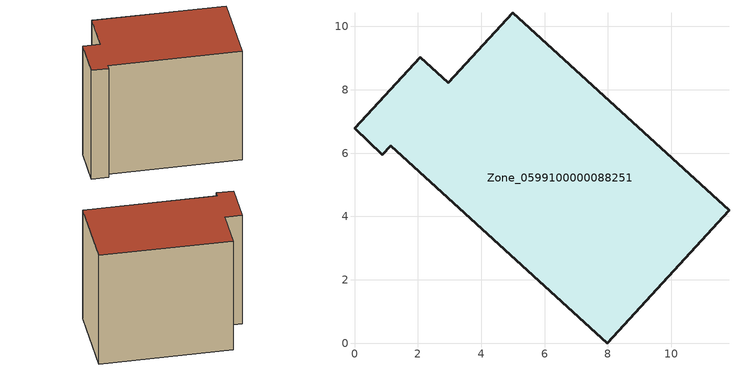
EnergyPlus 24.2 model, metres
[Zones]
Zone_0599100000088251
 floor ground (C_G): 2.96,8.22 4.99,10.43 11.82,4.2 7.97,0 1.14,6.23 0.88,5.95 0,6.78 2.07,9.03 z0
 wall outside (C_F): 4.99,10.43 2.96,8.22 2.07,9.03 0,6.78 0.88,5.95 1.14,6.23 7.97,0 11.82,4.2 4.99,10.43 z0:8.74
 roof outside (C_R): 0,6.78 0.88,5.95 1.14,6.23 7.97,0 11.82,4.2 4.99,10.43 2.96,8.22 2.07,9.03 z8.74
[BUILDING]
Pand.0599100000088251: North Axis=0; Terrain=City; Loads Convergence Tolerance Value=0.04; Temperature Convergence Tolerance Value=0.4; Solar Distribution=FullExterior; Maximum Number of Warmup Days=25; Minimum Number of Warmup Days=1
[Site:Location]
Rotterdam.The.Hague.AP_ZH_NLD Design_Conditions: Latitude=51.96; Longitude=4.45; Time Zone=1; Elevation=-4.5
[SITE:GROUNDTEMPERATURE:BUILDINGSURFACE]
18, 18, 18, 18, 18, 18, 18, 18, 18, 18, 18, 18
[MATERIAL] Thermal Absorptance=0.9; Solar Absorptance=0.7; Visible Absorptance=0.7
Name | Roughness | Thickness | Conductivity | Density | Specific Heat
G.TI.1975-1991 | MediumSmooth | 0.15 | 0.288461 | 540 | 1210
F.TI.1975-1991 | Rough | 0.3 | 0.230769 | 1920 | 840
R.TI.1975-1991 | MediumRough | 0.2 | 0.153846 | 1500 | 1000
[CONSTRUCTION]
C_G: G.TI.1975-1991
C_F: F.TI.1975-1991
C_R: R.TI.1975-1991
[ZONE]
Zone_0599100000088251: Type=1; Multiplier=1; Ceiling Height=Autocalculate; Volume=Autocalculate; Floor Area=autocalculate; Part of Total Floor Area=Yes
[ZONEINFILTRATION:DESIGNFLOWRATE]
Infil_Zone_0599100000088251: Zone or ZoneList or Space or SpaceList=Zone_0599100000088251; Schedule=AlwaysOn; Design Flow Rate Calculation Method=Flow/Area; Flow Rate per Floor Area=0.003; Constant Term Coefficient=1; Temperature Term Coefficient=0; Velocity Term Coefficient=0; Velocity Squared Term Coefficient=0
[HVACTEMPLATE:ZONE:IDEALLOADSAIRSYSTEM]
Zone_0599100000088251: Maximum Heating Supply Air Temperature=50; Minimum Cooling Supply Air Temperature=13; Maximum Heating Supply Air Humidity Ratio=0.0156; Minimum Cooling Supply Air Humidity Ratio=0.0077; Heating Limit=NoLimit; Cooling Limit=NoLimit; Dehumidification Control Type=ConstantSensibleHeatRatio; Cooling Sensible Heat Ratio=0.7; Dehumidification Setpoint=60; Humidification Control Type=None; Humidification Setpoint=30; Outdoor Air Method=None; Outdoor Air Flow Rate per Person=0.00944; Outdoor Air Flow Rate per Zone Floor Area=0; Outdoor Air Flow Rate per Zone=0; Demand Controlled Ventilation Type=None; Outdoor Air Economizer Type=NoEconomizer; Heat Recovery Type=None; Sensible Heat Recovery Effectiveness=0.7; Latent Heat Recovery Effectiveness=0.65
[ZONECONTROL:THERMOSTAT]
ThermostatControl_Zone_0599100000088251: Zone or ZoneList=Zone_0599100000088251; Control Type Schedule=DualSetpointControlType; Control 1=Thermostat_Zone_0599100000088251; Temperature Difference Between Cutout And Setpoint=0
[THERMOSTATSETPOINT:DUALSETPOINT]
Thermostat_Zone_0599100000088251: Heating Setpoint Temperature Schedule=HeatingSetpoint_Zone_0599100000088251; Cooling Setpoint Temperature Schedule=CoolingSetpoint_Zone_0599100000088251
[SCHEDULE:COMPACT]
HeatingSetpoint_Zone_0599100000088251: Through: 12/31, For: AllDays, Until: 24:00, 21
CoolingSetpoint_Zone_0599100000088251: Through: 12/31, For: AllDays, Until: 24:00, 24
DualSetpointControlType: Through: 12/31, For: AllDays, Until: 24:00, 4
AlwaysOn: Through: 12/31, For: AllDays, Until: 24:00, 1
